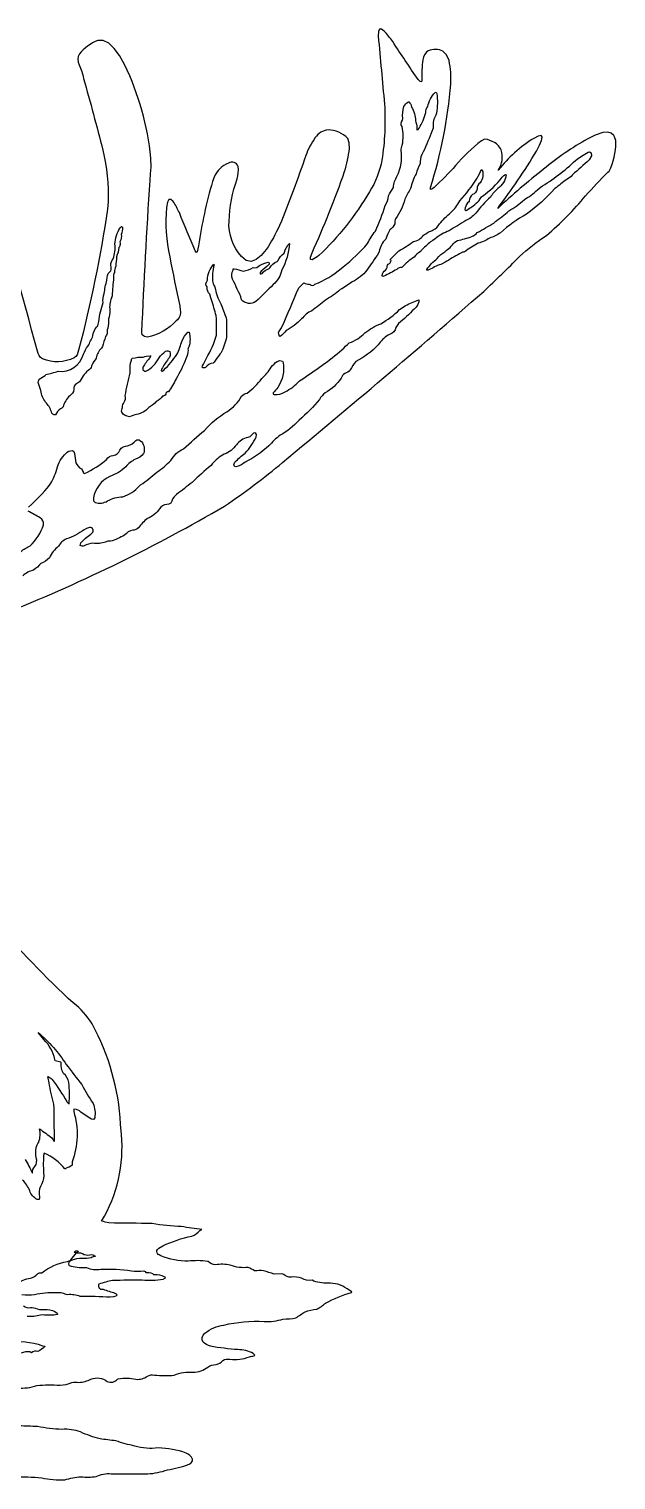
# Model space of a CAD drawing. Extents: x 0.4 to 24.4, y 0.2 to 14.2.
# Drawn here: x 19.04 to 24.43, y 0.73 to 14.04 of the extents above; entities that cross this region are included whole.
import ezdxf

# ---------------------------------------------------------------- set-up
doc = ezdxf.new("R2010")
doc.units = 0
doc.linetypes.add('0', pattern=[0])
doc.layers.add('1', color=7, linetype='0')

msp = doc.modelspace()

# ---------------------------------------------------------------- linework, layer by layer
at = {"layer": '1'}
for points in [[(18.872566, 8.702591, 0.036331), (20.837395, 9.666466, 0.02601), (21.368046, 10.065982, 0.007487), (23.213619, 11.635567, 0.008865), (23.541798, 11.954641, -0.045257), (23.788727, 12.14938, 0.04596), (24.147436, 12.512448, -0.014783), (24.352448, 12.729916), (24.365509, 12.738235, 0.101525), (24.426432, 13.002588, 0.104556), (24.405609, 13.066677), (24.383171, 13.085548), (24.350853, 13.094364), (24.307373, 13.091221), (24.237076, 13.068306), (24.168503, 13.035286, 0.046754), (23.762932, 12.756561, 0.020403), (23.341568, 12.396706, 0.026144), (23.697517, 12.920826), (23.726265, 12.975662), (23.744415, 13.019695), (23.749641, 13.050114), (23.739609, 13.064102), (23.711983, 13.058857), (23.672653, 13.039066, 0.087484), (23.347099, 12.747215, 0.226522), (23.373795, 12.93277, 0.186854), (23.292297, 13.011459), (23.24884, 13.028915), (23.220734, 13.031971), (23.192574, 13.017559, 0.052677), (22.955772, 12.788651, -0.011498), (22.759109, 12.587864), (22.736954, 12.571815), (22.725281, 12.570751), (22.725716, 12.587189, 0.054698), (22.911951, 13.537382, 0.058421), (22.89608, 13.751686), (22.873543, 13.806019), (22.83992, 13.839298, 0.213117), (22.70442, 13.840712, 0.228944), (22.654808, 13.760288, 0.042921), (22.647263, 13.572403), (22.64373, 13.556358), (22.631851, 13.559204), (22.612076, 13.579778, -0.009735), (22.379002, 13.926934, 0.030776), (22.299995, 14.023762), (22.275063, 14.041973), (22.256996, 14.041988), (22.247154, 14.020538), (22.246155, 13.975893, 0.000861), (22.303349, 13.353689, -0.05207), (22.280119, 12.839468, -0.09277), (22.165344, 12.547829, -0.069731), (21.700792, 11.963563, -0.050828), (21.638489, 11.923687), (21.625603, 11.927742), (21.625359, 11.948559), (21.638893, 11.987396, 0.021051), (21.937471, 12.73429, 0.040604), (21.981766, 12.945248), (21.980591, 12.998802), (21.968193, 13.038086, 0.188931), (21.786079, 13.116943, 0.223976), (21.668533, 13.045872, 0.076015), (21.581553, 12.880432, -0.015665), (21.341219, 12.240515, -0.036341), (21.218338, 12.018322), (21.172844, 11.963223), (21.127007, 11.92627), (21.081154, 11.91058), (21.035622, 11.919273), (20.990814, 11.955235, -0.197983), (20.877357, 12.278938, -0.073482), (20.951519, 12.667117, 0.108364), (20.96106, 12.781785, 0.477239), (20.87252, 12.811992, 0.210198), (20.741371, 12.681805), (20.725677, 12.644108, 0.033918), (20.598013, 12.053566), (20.591675, 12.025198), (20.584625, 11.996998), (20.577705, 11.992607), (20.566154, 12.008198, -0.007816), (20.42173, 12.357515, 0.036885), (20.365112, 12.459293), (20.344505, 12.478382), (20.326736, 12.478153), (20.3125, 12.455029), (20.302475, 12.405434, 0.068731), (20.33304, 11.951847, 0.003426), (20.425476, 11.501434), (20.430557, 11.463329, -0.262827), (20.393677, 11.364357, -0.152791), (20.128914, 11.21615, -0.237988), (20.081978, 11.236843), (20.077345, 11.258357, -0.004624), (20.152946, 12.65293), (20.157824, 12.713607), (20.162893, 12.774268), (20.160233, 12.858398, 0.08699), (19.920242, 13.715019), (19.872841, 13.7976), (19.823761, 13.864197), (19.773689, 13.911648), (19.723274, 13.936783), (19.67318, 13.936447, 0.130672), (19.504538, 13.813368, 0.24895), (19.502747, 13.714432, -0.045989), (19.543516, 13.588979, -0.005542), (19.720503, 12.929817, -0.060856), (19.769951, 12.455677), (19.762962, 12.389072, -0.0263), (19.497704, 11.094975), (19.483192, 11.053711), (19.472435, 11.036961), (19.457817, 11.025906, -0.217716), (19.166245, 11.016156, -0.236213), (19.121004, 11.087556, -0.003486), (18.698509, 12.661342, -0.031668)], [(19.039322, 9.656422, 0.041219), (19.231522, 9.858082, 0.072057), (19.297409, 10.003506, -0.136952), (19.382494, 10.150875, -0.226473), (19.437979, 10.174646, -0.31055), (19.460434, 10.148987, 0.001772), (19.471863, 10.062828, 0.137755), (19.522911, 10.006672, -0.185821), (19.540176, 9.970665), (19.551979, 9.965263, 0.071973), (19.753983, 10.092644, -0.279995), (19.815842, 10.129459, 0.28277), (19.875198, 10.17944, -0.225714), (19.947647, 10.219921, 0.179093), (20.023569, 10.268417, -0.342378), (20.060623, 10.268276), (20.074753, 10.257523, -0.242178), (20.094238, 10.146584, -0.159072), (20.018303, 10.095688, 0.108943), (19.930664, 10.027134, -0.110638), (19.784527, 9.937858, 0.239065), (19.633598, 9.739922), (19.635529, 9.714462), (19.649368, 9.697872, 0.212079), (19.762505, 9.713215, -0.106417), (19.902573, 9.751869, 0.149681), (20.053177, 9.849869), (20.066406, 9.860889, 0.04742), (20.214584, 9.977856, 0.068361), (20.343681, 10.085102, -0.145828), (20.459824, 10.191944, -0.005524), (20.652992, 10.360271, -0.08033), (20.857582, 10.5317, 0.136724), (20.992218, 10.673164, -0.181641), (21.042419, 10.700783, 0.066445), (21.179565, 10.834728, 0.056362), (21.264349, 10.940505, -0.062426), (21.320297, 10.99332), (21.344635, 11.001022), (21.367592, 10.99358), (21.375458, 10.982967, -0.177599), (21.325981, 10.754353, -0.023706), (21.282431, 10.705459, 0.447918), (21.291367, 10.689579, 0.19068), (21.391403, 10.713421, 0.082907), (21.52327, 10.813229), (21.53772, 10.824551, 0.032174), (21.913013, 11.098716, -0.027841), (21.980522, 11.162018, 0.111909), (22.12381, 11.255791, -0.05999), (22.269554, 11.339024, 0.069094), (22.441772, 11.467651, -0.082253), (22.556694, 11.532246), (22.616852, 11.556847), (22.618568, 11.538208), (22.609375, 11.514706), (22.593201, 11.490833, -0.023439), (22.449379, 11.354839, 0.191505), (22.400803, 11.281418, -0.165347), (22.335945, 11.233875, 0.086861), (22.243874, 11.143673, -0.088085), (22.040245, 10.990967, 0.063488), (21.989807, 10.914356, -0.139063), (21.938828, 10.882561, 0.127113), (21.904793, 10.838351, -0.120195), (21.760727, 10.704205, 0.11638), (21.707115, 10.644585, -0.05505), (21.520325, 10.455357, -0.094155), (21.345314, 10.315449, 0.055256), (21.242058, 10.21722, -0.056115), (21.024918, 10.067673, -0.120004), (20.939386, 10.027011, -0.444999), (20.923332, 10.052536), (20.931259, 10.06929, -0.035521), (21.026741, 10.151756, 0.064454), (21.126038, 10.299404), (21.130867, 10.323208, 0.65127), (21.092461, 10.326382, -0.274755), (21.033607, 10.29282, 0.157052), (20.935219, 10.214443, -0.130195), (20.816406, 10.13393, 0.074314), (20.712677, 10.039078, 0.024598), (20.53936, 9.882771, -0.009264), (20.395393, 9.772488), (20.373802, 9.750313), (20.362404, 9.735691), (20.358856, 9.728767, -0.39747), (20.306587, 9.679745, 0.24079), (20.240105, 9.641785, -0.146295), (20.128914, 9.550602, 0.078545), (20.047617, 9.466672, -0.198855), (19.993896, 9.444572, 0.157016), (19.920006, 9.400257, -0.068787), (19.78907, 9.342697, 0.21608), (19.745626, 9.33569, -0.132117), (19.629602, 9.324251, 0.133162), (19.549385, 9.300066, -0.249175), (19.513618, 9.304939), (19.518379, 9.327389, -0.071391), (19.610176, 9.408024), (19.627327, 9.42688, 0.759112), (19.589622, 9.467312), (19.56926, 9.459904), (19.548294, 9.448723, -0.084141), (19.385483, 9.365181, 0.144112), (19.313263, 9.297913, 0.11365), (19.229568, 9.192047, -0.120038), (19.151367, 9.138668, -0.049016), (19.085419, 9.077644, 0.1297), (18.985161, 9.025898)], [(18.967119, 9.248377, -0.072919), (19.052475, 9.300102, 0.119376), (19.176857, 9.494549, 0.320866), (19.144554, 9.558704, -0.013234), (19.035374, 9.619744, -0.409261)], [(18.939501, 1.576456, 0.115919), (19.114059, 1.59977, -0.040015), (19.3288, 1.600212, 0.087575), (19.435745, 1.626412, -0.059629), (19.500391, 1.627231, 0.101421), (19.611019, 1.657251, -0.259463), (19.759987, 1.636192, 0.332356), (19.855633, 1.656847), (19.861242, 1.659529, -0.100666), (20.024225, 1.655837, 0.197514), (20.129011, 1.684825, -0.169287), (20.193214, 1.694035, 0.037109), (20.375305, 1.692784, -0.13637), (20.549658, 1.719427, 0.168212), (20.683527, 1.76753, -0.144276), (20.758781, 1.791373, 0.173235), (20.820503, 1.828961, -0.179127), (20.885109, 1.839031, 0.125475), (21.064047, 1.861621, -0.019136), (21.107246, 1.870377), (21.114418, 1.877079), (21.100021, 1.893398, 0.10967), (20.959099, 1.927681, -0.027805), (20.707439, 1.958706, -0.117255), (20.640358, 1.996376, -0.364848), (20.654182, 2.077229, -0.13668), (20.830719, 2.152925, -0.071393), (21.199852, 2.185654, 0.095233), (21.372335, 2.208533, 0.06199), (21.491447, 2.21978, 0.004552), (21.575325, 2.275822, -0.036365), (21.681297, 2.300137, 0.073226), (21.763603, 2.354431, -0.04837), (21.999657, 2.452248), (22.002419, 2.456539), (21.959625, 2.484627, 0.186726), (21.783657, 2.536129, -0.107261), (21.638962, 2.563354, -0.170683), (21.542913, 2.582616, 0.132612), (21.449389, 2.591641, -0.219617), (21.379919, 2.617891, 0.070567), (21.362679, 2.623508), (21.291969, 2.620293, -0.016471), (21.194595, 2.651567, 0.028297), (21.112335, 2.65052, 0.016578), (21.053215, 2.681305, -0.11757), (20.888691, 2.702425, 0.093575), (20.753942, 2.705442, -0.170937), (20.686354, 2.735021), (20.680559, 2.737333, 0.065169), (20.503222, 2.73859, -0.08903), (20.253204, 2.787193), (20.237411, 2.79635, -0.653305), (20.234756, 2.858898), (20.269913, 2.879078, -0.066815), (20.536598, 2.968391, 0.149773), (20.610355, 3.021646, -0.085446), (20.628906, 3.030216, -0.014824), (20.439959, 3.056598, -0.042336), (20.173573, 3.084693, 0.001685), (19.776386, 3.089415, -0.025514), (19.709068, 3.106915, 0.159629), (19.890703, 3.902559), (19.883081, 3.996478, 0.1112), (19.621992, 4.915078, 0.088176), (19.449295, 5.109028), (19.402397, 5.149609, -0.023032), (18.673981, 5.910683)], [(19.00824, 3.672081, -0.008288), (19.075386, 3.546452, -0.268323), (19.097359, 3.606247, 0.226639), (19.109917, 3.68655), (19.106056, 3.714428, -0.191773), (19.132988, 3.831936, 0.134696), (19.139488, 3.953856, -0.010324), (19.252981, 3.869147, -0.092994), (19.272873, 3.835972), (19.275278, 3.842914, 0.00621), (19.271896, 4.180286, -0.049634), (19.228832, 4.375222, 0.004826), (19.2155, 4.432114, -0.14437), (19.255043, 4.404537, -0.032025), (19.389572, 4.202685, 0.056619), (19.40995, 4.182003, 0.042108), (19.409111, 4.379314, 0.17487), (19.359032, 4.46125, -0.151992), (19.337204, 4.561161), (19.333801, 4.56575), (19.284264, 4.575706), (19.278938, 4.589882, 0.144394), (19.179848, 4.771151, -0.009538), (19.127098, 4.836693, -0.073156), (19.38413, 4.543721, 0.006875), (19.527481, 4.358608, 0.031377), (19.630409, 4.18523, -0.140277), (19.645172, 4.054916), (19.633316, 4.040115), (19.614609, 4.041553, -0.028998), (19.505295, 4.117332), (19.477798, 4.130711), (19.453629, 4.132629), (19.453217, 4.111183, -0.166878), (19.437271, 3.650112, 0.043991), (19.438805, 3.618721, -0.104721), (19.383923, 3.592615, -0.246699), (19.371719, 3.585484, 0.12453), (19.181465, 3.730011), (19.176308, 3.707897, 0.031754), (19.177902, 3.523853, -0.135407), (19.14711, 3.424824, 0.131802), (19.139595, 3.328231, -0.04827), (19.136665, 3.305767), (19.118591, 3.304962, -0.19683), (19.049812, 3.385002, 0.112138), (18.983612, 3.482937)], [(18.927917, 2.532051, -0.104035), (19.056179, 2.58395, 0.182593), (19.121866, 2.623993, -0.203386), (19.160149, 2.631382, -0.131437), (19.395969, 2.736696, 0.058076), (19.427811, 2.7505), (19.479912, 2.815628, -0.11521), (19.460831, 2.819534, -0.525378), (19.492714, 2.831654), (19.480148, 2.815918, -0.174793), (19.549438, 2.800392, 0.140311), (19.615845, 2.79903, -0.260427), (19.654137, 2.780663, 0.216267), (19.611763, 2.770245, -0.065023), (19.533966, 2.764771, 0.103764), (19.422386, 2.742352), (19.406807, 2.728512), (19.405525, 2.710464), (19.412735, 2.699688, 0.090442), (19.558586, 2.681831), (19.569717, 2.679958, 0.139049), (19.700989, 2.664402, -0.055844), (19.981634, 2.649848, 0.025174), (20.097193, 2.649681, -0.187839), (20.115105, 2.635017, -0.111843), (20.176186, 2.626114, 0.348165), (20.198059, 2.616756, -0.134545), (20.279182, 2.597584), (20.289963, 2.595387), (20.292305, 2.582985), (20.271805, 2.570522, -0.069446), (20.080879, 2.564175, 0.007324), (19.809937, 2.561752, 0.048344), (19.684759, 2.527579), (19.680897, 2.523334, 0.552072), (19.715017, 2.480903), (19.723297, 2.481628, 0.012464), (19.831528, 2.446632), (19.842537, 2.440464), (19.85276, 2.431671), (19.839844, 2.418846), (19.816345, 2.411354), (19.787521, 2.408451, 0.013929), (19.512436, 2.414661, 0.113212), (19.396164, 2.431648), (19.382629, 2.433514, 0.150112), (19.290421, 2.447144, 0.074453), (19.093462, 2.430241, -0.07078), (18.977781, 2.430894, 0.247203)], [(18.993164, 2.330673, 0.239173), (19.056839, 2.314064, -0.140231), (19.118111, 2.300667, 0.072403), (19.208588, 2.296162, -0.139994), (19.302509, 2.262996, -0.261049), (19.303078, 2.24868, -0.061956), (19.166946, 2.246368), (19.148598, 2.244709, -0.075545), (19.026449, 2.230194, 0.003192)], [(18.844078, 1.993011, -0.128309), (19.166237, 1.96352), (19.188522, 1.958847), (19.188278, 1.955658, -0.099467), (19.124498, 1.911695, 0.224473), (19.066017, 1.899731), (19.061134, 1.900497), (19.049309, 1.908813, 0.09819), (18.971947, 1.895889, -0.204805)], [(18.901707, 0.759624, -0.024916), (19.159971, 0.752807, 0.075887), (19.370796, 0.733276, -0.047934), (19.51897, 0.761301, 0.073491), (19.657442, 0.763747, -0.12951), (19.796862, 0.789404, 0.004818), (20.132698, 0.788628, 0.071849), (20.312439, 0.824642, 0.048546), (20.510599, 0.875846, 0.145658), (20.543549, 0.908207), (20.543533, 0.923866, 0.165966), (20.485268, 0.979046, 0.073913), (20.228296, 1.025396, -0.098703), (20.012732, 1.042523, -0.026041), (19.837944, 1.090591, 0.011196), (19.694397, 1.107922, -0.040597), (19.515289, 1.172302, 0.10909), (19.345226, 1.195806, -0.048652), (19.119392, 1.223087, -0.01164), (18.954033, 1.229088, -0.027775)]]:
    msp.add_lwpolyline(points, format="xyb", dxfattribs=at)
for points in [[(21.612946, 11.699993), (21.620583, 11.698315, 0.482062), (21.665314, 11.700264, 0.07657), (21.906326, 11.845188), (21.924179, 11.861828, 0.058065), (22.147377, 12.074696, -0.030046), (22.21994, 12.189083, 0.04306), (22.308968, 12.423328, 0.099427), (22.341377, 12.511078, -0.062429), (22.380478, 12.578297), (22.385139, 12.588963, -0.118833), (22.419456, 12.693737, 0.147328), (22.45615, 12.925981, -0.137259), (22.466698, 12.975533, 0.099484), (22.464386, 13.146244, -0.376778), (22.468658, 13.204708), (22.470385, 13.221678, -0.086621), (22.4802, 13.332224, -0.146139), (22.522203, 13.37313), (22.52673, 13.372596, -0.20467), (22.552071, 13.326427, -0.116358), (22.587858, 13.200284), (22.591265, 13.186751, -0.079955), (22.601158, 13.118092), (22.610695, 13.12077), (22.621826, 13.133217, 0.058859), (22.683296, 13.276337, -0.220361), (22.699402, 13.330498, -0.125768), (22.767136, 13.461132), (22.777725, 13.461441), (22.783989, 13.449257, -0.065015), (22.78096, 13.270672), (22.774727, 13.251987, 0.183843), (22.750214, 13.145512), (22.749069, 13.133016), (22.731146, 13.087557, -0.029252), (22.645351, 12.889747, 0.107008), (22.629684, 12.805008, 0.067987), (22.592369, 12.712971, 0.070315), (22.54261, 12.578857, 0.023737), (22.488605, 12.480166, -0.105991), (22.404861, 12.301354, 0.161142), (22.399292, 12.254932, -0.117969), (22.353699, 12.19912, 0.072049), (22.319725, 12.122669), (22.314255, 12.113644, 0.167411), (22.255241, 11.999886), (22.248985, 11.984669, 0.006748), (22.141806, 11.829618, -0.107247), (22.007919, 11.722935, -0.020509), (21.897926, 11.651649, -0.042098), (21.763512, 11.556122, -0.005006), (21.637154, 11.457661, 0.117406), (21.543449, 11.382381, -0.071313), (21.400146, 11.275188, -0.076188), (21.346649, 11.221111), (21.340523, 11.225327), (21.338203, 11.234959, -0.37083), (21.340294, 11.272892), (21.358482, 11.300793), (21.36264, 11.307541, 0.002195), (21.516171, 11.667144), (21.562309, 11.713257, 0.084598)], [(24.025803, 12.702248, -0.131361), (23.974867, 12.662866, 0.000437), (23.866501, 12.578705, -0.047097), (23.606163, 12.34375, 0.058544), (23.368084, 12.173626, -0.095986), (23.265152, 12.12426, -0.108456), (23.162485, 12.078352, 0.035033), (23.042259, 12.000499), (23.030149, 11.9962), (23.017479, 11.994053), (22.991642, 11.978827, 0.016166), (22.860458, 11.903064), (22.83313, 11.888809, 0.034696), (22.722614, 11.838164), (22.703812, 11.831268), (22.690712, 11.83012), (22.692169, 11.837013, -0.084867), (22.787865, 11.936565, -0.133095), (22.857689, 11.99942, 0.067333), (22.946938, 12.084977), (22.958706, 12.093657), (22.97164, 12.10048, 0.032886), (23.10391, 12.138878, 0.082387), (23.154427, 12.174316, 0.000235), (23.30727, 12.262331), (23.312191, 12.267958), (23.31575, 12.274529, 0.049905), (23.443626, 12.373882, 0.057057), (23.584007, 12.476555, 0.051873), (23.706936, 12.56587), (23.729736, 12.589565, 0.058794), (24.055405, 12.837093, -0.045542), (24.170692, 12.911076), (24.182396, 12.91391), (24.198357, 12.906719), (24.202873, 12.879269), (24.179863, 12.842472, -0.016615), (24.027643, 12.704785)], [(22.632988, 12.000565), (22.629974, 11.996834, 0.145885), (22.575775, 11.948517, 0.080705), (22.46389, 11.855145, 0.262065), (22.415627, 11.836861, -0.019434), (22.298775, 11.773777), (22.287331, 11.772415), (22.282158, 11.781246, -0.183737), (22.311691, 11.831017), (22.321167, 11.842018), (22.328362, 11.853622, -0.374437), (22.348389, 11.892509, 0.190234), (22.364128, 11.919823), (22.359138, 11.923683), (22.35215, 11.925716), (22.433723, 12.007343, 0.030607), (22.56839, 12.091595, 0.178968), (22.6614, 12.149506, -0.077283), (22.751106, 12.198334, 0.126598), (22.806957, 12.254283, -0.047357), (22.912979, 12.358925, 0.065384), (22.995056, 12.465061, 0.031158), (23.153399, 12.672576, -0.003821), (23.194611, 12.753696), (23.200523, 12.748096, -0.222433), (23.182243, 12.632412, 0.299078), (23.152824, 12.571789, -0.212224), (23.110205, 12.522839, 0.228943), (23.080021, 12.46274, -0.126823), (23.063385, 12.447124, 0.079159), (23.038765, 12.38525, 0.401445), (23.059555, 12.37896), (23.072914, 12.391323, 0.089761), (23.181993, 12.483403), (23.193756, 12.501446), (23.201469, 12.508492, 0.074632), (23.383194, 12.683552), (23.39814, 12.697762), (23.414421, 12.707855), (23.420303, 12.703602, -0.210666), (23.342934, 12.579456, 0.054725), (23.274971, 12.501034, 0.039902), (23.139587, 12.351807, -0.099198), (23.048658, 12.284203, 0.00256), (22.896423, 12.190582, 0.100342), (22.767855, 12.116076), (22.747534, 12.102877), (22.726418, 12.090992, 0.013749), (22.637497, 12.008062), (22.635185, 12.004348)], [(19.191307, 10.863323), (19.193985, 10.865349), (19.19574, 10.873878, 0.034838), (19.310432, 10.902172, 0.370554), (19.542439, 11.058134, -0.086539), (19.584717, 11.134258, 0.021485), (19.628822, 11.226948, -0.197224), (19.665909, 11.309074, 0.14797), (19.682907, 11.359528, -0.054476), (19.722862, 11.532082, -0.146794), (19.733391, 11.614353, -0.053427), (19.758163, 11.73909), (19.76123, 11.763485, -0.242199), (19.793007, 11.824989, 0.164532), (19.794662, 11.873562, -0.206078), (19.813965, 11.933693, 0.120993), (19.830566, 12.068764, -0.131993), (19.878441, 12.218037), (19.891541, 12.229137), (19.900368, 12.223923, -0.066359), (19.888046, 12.156433, -0.214936), (19.877762, 12.094925), (19.876427, 12.088455, -0.1892), (19.873186, 12.044884), (19.866974, 12.037403, -0.074286), (19.844955, 11.951977, -0.017608), (19.838509, 11.86618, 0.144111), (19.827316, 11.809135, 0.186053), (19.81839, 11.761219, 0.002709), (19.804474, 11.595573), (19.79953, 11.575466, 0.136555), (19.784569, 11.459339, -0.091137), (19.771095, 11.384499, -0.071645), (19.765572, 11.298809), (19.759613, 11.281254, -0.227509), (19.744415, 11.220921, 0.020953), (19.717949, 11.129154), (19.708931, 11.114468, 0.178232), (19.658867, 11.022564, 0.00802), (19.617817, 10.959632, -0.255717), (19.598427, 10.919609, 0.144406), (19.513657, 10.814777, -0.173301), (19.477554, 10.787704, 0.307674), (19.455437, 10.734749, -0.229114), (19.41642, 10.677723, 0.12564), (19.355209, 10.577106, -0.189871), (19.331636, 10.557034, 0.166807), (19.286621, 10.502018, -0.37789), (19.2481, 10.530869, 0.123597), (19.195175, 10.618214, -0.13242), (19.15094, 10.725578, -0.012439), (19.126579, 10.798882), (19.128494, 10.812481), (19.134956, 10.829525)], [(20.92601, 11.84288, -0.009924), (21.007347, 11.821804, 0.08182), (21.099312, 11.853115, 0.25473), (21.157784, 11.872223, -0.091209), (21.235504, 11.902625, -0.660951), (21.240547, 11.879406, -0.016491), (21.170929, 11.819481), (21.163155, 11.807709), (21.163185, 11.797222), (21.17247, 11.797134), (21.180222, 11.800045, -0.095439), (21.244156, 11.845528), (21.250969, 11.851788, -0.146832), (21.317596, 11.909588), (21.323662, 11.915874, -0.094413), (21.382935, 11.986614), (21.387566, 11.99519, -0.180305), (21.433243, 12.074402, -0.099065), (21.361641, 11.831436, -0.163247), (21.282766, 11.698244, -0.006998), (21.124666, 11.542027, -0.388617), (20.991821, 11.559208, 0.086573), (20.952499, 11.654652, 0.036592), (20.909187, 11.746601, -0.226545), (20.91494, 11.830441), (20.916519, 11.840595)], [(20.669556, 11.022831, 0.066866), (20.762066, 11.233019, -0.01276), (20.762671, 11.38371), (20.760201, 11.412563), (20.753881, 11.427844, 0.025865), (20.70978, 11.57678), (20.701004, 11.610962, -0.251699), (20.678093, 11.67075), (20.676033, 11.676948, -0.397392), (20.678261, 11.73296), (20.679749, 11.739017, -0.178871), (20.737556, 11.883759), (20.74057, 11.879925, 0.105209), (20.728037, 11.715304, 0.034033), (20.748528, 11.672657, 0.096337), (20.801628, 11.521553, -0.005829), (20.851234, 11.391262), (20.854645, 11.372734, -0.007239), (20.853859, 11.21727, -0.073714), (20.803383, 11.069477), (20.793892, 11.058521, 0.002499), (20.740307, 10.986596), (20.732437, 10.976913, 0.194844), (20.661003, 10.936783), (20.654602, 10.934628), (20.638466, 10.93409), (20.63253, 10.940327), (20.63385, 10.950962, 0.020281)], [(19.925278, 10.679356, -0.020076), (19.970207, 10.88723, -0.018306), (19.972298, 10.976002, 0.066587), (19.984055, 11.014496), (19.99128, 11.021507, -0.0865), (20.091232, 11.030922, -0.149726), (20.151436, 11.042282), (20.15712, 11.044891), (20.160889, 11.044647), (20.14933, 11.023697, 0.037115), (20.088226, 10.940548), (20.087036, 10.916763), (20.105164, 10.901886), (20.11496, 10.902245, 0.16162), (20.236198, 11.02644, -0.049538), (20.296135, 11.086517, -0.287495), (20.334557, 11.082481, -0.278741), (20.319702, 11.015381, 0.025412), (20.25914, 10.921703), (20.255836, 10.907707), (20.263382, 10.903297), (20.278954, 10.912853, 0.055171), (20.399117, 11.05764, 0.049835), (20.446419, 11.182949, -0.115373), (20.500298, 11.25988), (20.511848, 11.262196, -0.127399), (20.510223, 11.127064, 0.310612), (20.502644, 11.096977, -0.09852), (20.481514, 11.017448, -0.046548), (20.3918, 10.833145, -0.062364), (20.321236, 10.714046, 0.469883), (20.297508, 10.691811, -0.257993), (20.268143, 10.673252, -0.135483), (20.210655, 10.626019, -0.09404), (20.142021, 10.569065, -0.162677), (20.029198, 10.506615, -0.005666), (19.964539, 10.48584, -0.220361), (19.893555, 10.525761, -0.181753), (19.900673, 10.570969, -0.232178), (19.916595, 10.618207, 0.181625)]]:
    msp.add_lwpolyline(points, format="xyb", close=True, dxfattribs=at)

doc.saveas('drawing.dxf')
